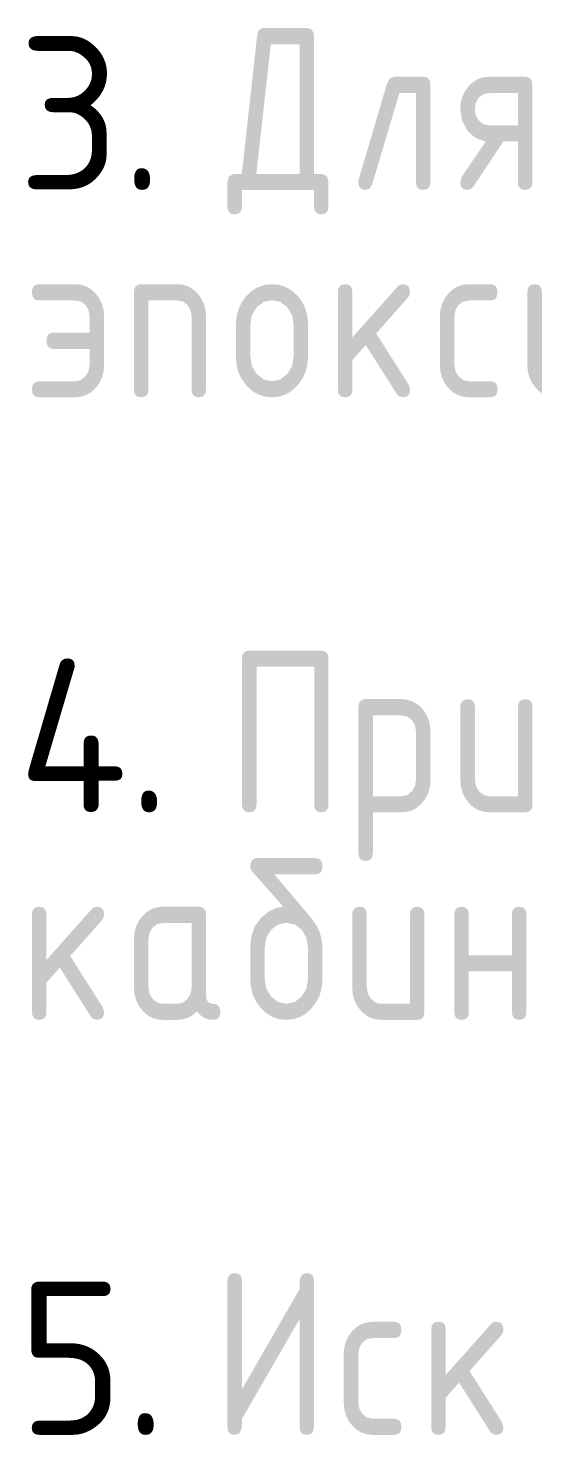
# Model space of a CAD drawing. Header units: millimetres. Extents: x 0 to 1189, y 0 to 841.
# Drawn here: x 990.09 to 999.53, y 114.16 to 140.48 of the extents above; entities that cross this region are included whole.
import ezdxf

# ---------------------------------------------------------------- set-up
doc = ezdxf.new("R2010")
doc.units = ezdxf.units.MM

msp = doc.modelspace()

# ---------------------------------------------------------------- hatches: boundary and pattern name
h = msp.add_hatch(color=7)
h.paths.add_polyline_path([(995.434795, 137.750784), (995.552066, 137.74975), (995.612287, 137.742515), (995.6836, 137.694835), (995.706544, 137.602507), (995.706544, 137.145549), (995.698061, 137.07899), (995.672576, 137.031448), (995.630037, 137.002922), (995.570394, 136.993414), (995.51107, 137.002922), (995.468695, 137.031448), (995.44327, 137.07899), (995.434795, 137.145549), (995.434795, 137.450371), (994.089279, 137.450371), (994.089279, 137.145549), (994.080804, 137.07899), (994.055379, 137.031448), (994.013004, 137.002922), (993.95368, 136.993414), (993.894037, 137.002922), (993.851498, 137.031448), (993.826013, 137.07899), (993.81753, 137.145549), (993.81753, 137.602507), (993.840887, 137.694835), (993.911787, 137.742515), (993.972008, 137.74975), (994.085971, 137.750784), (994.372052, 140.337637), (994.386031, 140.398727), (994.41112, 140.442299), (994.446854, 140.468404), (994.492768, 140.477094), (995.303055, 140.477094), (995.360381, 140.467586), (995.401584, 140.43906), (995.426458, 140.391518), (995.434795, 140.324959)])
h.paths.add_polyline_path([(995.167456, 137.750784), (995.167456, 140.172272), (994.628367, 140.172272), (994.357169, 137.750784)])
h = msp.add_hatch(color=7)
h.dxf.hatch_style = 2
h.paths.add_polyline_path([(996.940184, 139.567038), (997.478721, 139.567038), (997.538364, 139.55759), (997.580902, 139.529486), (997.606388, 139.483089), (997.614871, 139.418761), (997.614871, 137.598648), (997.606388, 137.532459), (997.580902, 137.486269), (997.538364, 137.459199), (997.478721, 137.450371), (997.419715, 137.459199), (997.377504, 137.486269), (997.352139, 137.532459), (997.343673, 137.598648), (997.343673, 139.262216), (997.034441, 139.262216), (996.525118, 137.551795), (996.480057, 137.475658), (996.401095, 137.450371), (996.341452, 137.45988), (996.298913, 137.488405), (996.273428, 137.535947), (996.264945, 137.602507), (996.273213, 137.64936), (996.804585, 139.444117), (996.857915, 139.53741)])
h = msp.add_hatch(color=7)
h.paths.add_polyline_path([(998.652039, 138.360428), (998.553975, 138.384543), (998.463661, 138.425195), (998.381823, 138.483211), (998.309183, 138.559416), (998.207002, 138.7449), (998.173033, 138.961803), (998.182955, 139.083967), (998.212721, 139.196621), (998.26233, 139.299767), (998.331783, 139.393405), (998.412846, 139.468672), (998.503625, 139.52301), (998.603705, 139.555953), (998.712673, 139.567038), (999.386809, 139.567038), (999.446452, 139.55759), (999.488991, 139.529486), (999.514476, 139.483089), (999.522959, 139.418761), (999.522959, 137.598648), (999.514476, 137.532459), (999.488991, 137.486269), (999.446452, 137.459199), (999.386809, 137.450371), (999.327803, 137.459199), (999.285592, 137.486269), (999.260228, 137.532459), (999.251761, 137.598648), (999.251761, 138.356569), (998.980012, 138.356569), (998.418324, 137.509902), (998.369335, 137.46422), (998.309183, 137.450371), (998.24954, 137.459199), (998.207002, 137.486269), (998.181517, 137.532459), (998.173033, 137.598648), (998.199492, 137.691803)])
h.paths.add_polyline_path([(998.444782, 138.961803), (998.464626, 138.845704), (998.524157, 138.745727), (998.61118, 138.679237), (998.712673, 138.656981), (999.251761, 138.656981), (999.251761, 139.262216), (998.712673, 139.262216), (998.607804, 139.240443), (998.520299, 139.177329), (998.464144, 139.079075)])
h = msp.add_hatch(color=7)
h.dxf.hatch_style = 2
h.paths.add_polyline_path([(991.237697, 134.476005), (990.562459, 134.476005), (990.505365, 134.485514), (990.464136, 134.514039), (990.439133, 134.561581), (990.430718, 134.628141), (990.439133, 134.6947), (990.464136, 134.742242), (990.505365, 134.770768), (990.562459, 134.780276), (991.237697, 134.780276), (991.237697, 135.08124), (991.218336, 135.198511), (991.162181, 135.296765), (991.074469, 135.361533), (990.969807, 135.381652), (990.295119, 135.381652), (990.235476, 135.391169), (990.192938, 135.419755), (990.167453, 135.467461), (990.158969, 135.534339), (990.167453, 135.600898), (990.192938, 135.64844), (990.235476, 135.676965), (990.295119, 135.686474), (990.969807, 135.686474), (991.078698, 135.675389), (991.178649, 135.642446), (991.269401, 135.588108), (991.350697, 135.512841), (991.419831, 135.419203), (991.469277, 135.316057), (991.498982, 135.203403), (991.508895, 135.08124), (991.508895, 134.175042), (991.498982, 134.051018), (991.469277, 133.93857), (991.419831, 133.836458), (991.350697, 133.74344), (991.269401, 133.666313), (991.178649, 133.612182), (991.078698, 133.580272), (990.969807, 133.569807), (990.295119, 133.569807), (990.235476, 133.578635), (990.192938, 133.605705), (990.167453, 133.651895), (990.158969, 133.718084), (990.167453, 133.784643), (990.192938, 133.832186), (990.235476, 133.860711), (990.295119, 133.87022), (990.969807, 133.87022), (991.072471, 133.892544), (991.157771, 133.959516), (991.217785, 134.057771), (991.237697, 134.175042)])
h = msp.add_hatch(color=7)
h.dxf.hatch_style = 2
h.paths.add_polyline_path([(992.067301, 133.718084), (992.067301, 135.538197), (992.075785, 135.602526), (992.10127, 135.648922), (992.143808, 135.677026), (992.203452, 135.686474), (992.878139, 135.686474), (992.98486, 135.675389), (993.084087, 135.642446), (993.175563, 135.588108), (993.259029, 135.512841), (993.328163, 135.419203), (993.377609, 135.316057), (993.407314, 135.203403), (993.417228, 135.08124), (993.417228, 133.718084), (993.408744, 133.651895), (993.383259, 133.605705), (993.340721, 133.578635), (993.281078, 133.569807), (993.222072, 133.578635), (993.179861, 133.605705), (993.154496, 133.651895), (993.14603, 133.718084), (993.14603, 135.08124), (993.126668, 135.198511), (993.070513, 135.296765), (992.982801, 135.361533), (992.878139, 135.381652), (992.339051, 135.381652), (992.339051, 133.718084), (992.330576, 133.651895), (992.305151, 133.605705), (992.262776, 133.578635), (992.203452, 133.569807), (992.143808, 133.578635), (992.10127, 133.605705), (992.075785, 133.651895)])
h = msp.add_hatch(color=7)
h.paths.add_polyline_path([(993.975634, 134.323319), (993.975634, 134.928553), (993.987778, 135.081059), (994.024416, 135.221317), (994.08586, 135.34969), (994.172418, 135.466539), (994.276012, 135.563226), (994.390148, 135.631904), (994.515032, 135.672883), (994.650872, 135.686474), (994.786635, 135.672943), (994.911391, 135.632386), (995.025501, 135.564853), (995.129327, 135.470398), (995.215799, 135.353798), (995.277053, 135.225107), (995.313502, 135.083599), (995.32556, 134.928553), (995.32556, 134.323319), (995.31283, 134.173362), (995.274986, 134.034413), (995.212544, 133.906522), (995.12602, 133.789742), (995.023563, 133.693056), (994.90953, 133.624378), (994.784956, 133.583398), (994.650872, 133.569807), (994.515032, 133.583398), (994.390148, 133.624378), (994.276012, 133.693056), (994.172418, 133.789742), (994.08586, 133.906522), (994.024416, 134.034413), (993.987778, 134.173362)])
h.paths.add_polyline_path([(995.054362, 134.327728), (995.054362, 134.932963), (995.025492, 135.106527), (994.937504, 135.254872), (994.806797, 135.353747), (994.650872, 135.386062), (994.494947, 135.353747), (994.364241, 135.254872), (994.276046, 135.106527), (994.247383, 134.932963), (994.247383, 134.327728), (994.276046, 134.150857), (994.364241, 134.005819), (994.494947, 133.904739), (994.650872, 133.87022), (994.806797, 133.904739), (994.937504, 134.005819), (995.025492, 134.152304)])
h = msp.add_hatch(color=7)
h.dxf.hatch_style = 2
h.paths.add_polyline_path([(996.155715, 134.69153), (997.004035, 135.64403), (997.045101, 135.676414), (997.097742, 135.686474), (997.157385, 135.677026), (997.199924, 135.648922), (997.225409, 135.602526), (997.233892, 135.538197), (997.223075, 135.480526), (997.192, 135.432364), (996.600546, 134.76374), (997.207434, 133.80683), (997.233892, 133.718084), (997.225409, 133.651895), (997.199924, 133.605705), (997.157385, 133.578635), (997.097742, 133.569807), (997.033043, 133.585586), (996.985294, 133.633197), (996.404313, 134.547663), (996.155715, 134.264339), (996.155715, 133.718084), (996.14724, 133.651895), (996.121815, 133.605705), (996.079441, 133.578635), (996.020116, 133.569807), (995.960473, 133.578635), (995.917935, 133.605705), (995.89245, 133.651895), (995.883966, 133.718084), (995.883966, 135.538197), (995.89245, 135.602526), (995.917935, 135.648922), (995.960473, 135.677026), (996.020116, 135.686474), (996.079441, 135.677026), (996.121815, 135.648922), (996.14724, 135.602526), (996.155715, 135.538197)])
h = msp.add_hatch(color=7)
h.dxf.hatch_style = 2
h.paths.add_polyline_path([(998.064047, 135.08124), (998.064047, 134.175042), (998.083891, 134.059424), (998.143422, 133.959516), (998.230446, 133.892544), (998.331938, 133.87022), (998.734876, 133.87022), (998.79452, 133.860711), (998.837058, 133.832186), (998.862543, 133.784643), (998.871027, 133.718084), (998.862543, 133.651895), (998.837058, 133.605705), (998.79452, 133.578635), (998.734876, 133.569807), (998.331938, 133.569807), (998.22297, 133.580272), (998.12289, 133.612182), (998.032111, 133.666313), (997.951048, 133.74344), (997.881595, 133.836458), (997.831986, 133.93857), (997.80222, 134.051018), (997.792298, 134.175042), (997.792298, 135.08124), (997.80222, 135.203403), (997.831986, 135.316057), (997.881595, 135.419203), (997.951048, 135.512841), (998.032111, 135.588108), (998.12289, 135.642446), (998.22297, 135.675389), (998.331938, 135.686474), (998.734876, 135.686474), (998.79452, 135.676965), (998.837058, 135.64844), (998.862543, 135.600898), (998.871027, 135.534339), (998.862543, 135.467461), (998.837058, 135.419755), (998.79452, 135.391169), (998.734876, 135.381652), (998.331938, 135.381652), (998.227069, 135.359879), (998.139564, 135.296765), (998.083409, 135.198511)])
h = msp.add_hatch(color=7)
h.dxf.hatch_style = 2
h.paths.add_polyline_path([(1000.779008, 135.538197), (1000.779008, 133.718084), (1000.770524, 133.651895), (1000.745039, 133.605705), (1000.702501, 133.578635), (1000.642857, 133.569807), (999.968721, 133.569807), (999.859753, 133.580272), (999.759673, 133.612182), (999.668894, 133.666313), (999.587831, 133.74344), (999.518378, 133.836458), (999.468769, 133.93857), (999.439003, 134.051018), (999.429081, 134.175042), (999.429081, 135.538197), (999.437565, 135.602526), (999.46305, 135.648922), (999.505588, 135.677026), (999.565232, 135.686474), (999.624556, 135.677026), (999.666931, 135.648922), (999.692356, 135.602526), (999.700831, 135.538197), (999.700831, 134.175042), (999.720674, 134.059424), (999.780206, 133.959516), (999.867229, 133.892544), (999.968721, 133.87022), (1000.50781, 133.87022), (1000.50781, 135.538197), (1000.516276, 135.602526), (1000.541641, 135.648922), (1000.583852, 135.677026), (1000.642857, 135.686474), (1000.702501, 135.677026), (1000.745039, 135.648922), (1000.770524, 135.602526)])
h = msp.add_hatch(color=7)
h.dxf.hatch_style = 2
h.paths.add_polyline_path([(994.226236, 128.831875), (995.575611, 128.831875), (995.632938, 128.822366), (995.674141, 128.793841), (995.699015, 128.746299), (995.707352, 128.679739), (995.707352, 125.953429), (995.699015, 125.88724), (995.674141, 125.84105), (995.632938, 125.81398), (995.575611, 125.805152), (995.516287, 125.81398), (995.473912, 125.84105), (995.448487, 125.88724), (995.440012, 125.953429), (995.440012, 128.527053), (994.361835, 128.527053), (994.361835, 125.953429), (994.35336, 125.88724), (994.327936, 125.84105), (994.285561, 125.81398), (994.226236, 125.805152), (994.166593, 125.81398), (994.124055, 125.84105), (994.09857, 125.88724), (994.090086, 125.953429), (994.090086, 128.679739), (994.09857, 128.746299), (994.124055, 128.793841), (994.166593, 128.822366)])
h = msp.add_hatch(color=7)
h.paths.add_polyline_path([(996.266738, 127.773541), (996.275221, 127.83787), (996.300706, 127.884267), (996.343245, 127.91237), (996.402888, 127.921818), (997.077575, 127.921818), (997.186466, 127.910734), (997.286417, 127.87779), (997.37717, 127.823452), (997.458465, 127.748185), (997.5276, 127.654548), (997.577045, 127.551402), (997.606751, 127.438747), (997.616664, 127.316584), (997.616664, 126.410386), (997.606751, 126.288223), (997.577045, 126.175568), (997.5276, 126.072422), (997.458465, 125.978784), (997.37717, 125.901657), (997.286417, 125.847526), (997.186466, 125.815616), (997.077575, 125.805152), (996.538487, 125.805152), (996.538487, 125.043372), (996.530012, 124.979044), (996.504587, 124.932647), (996.462212, 124.904543), (996.402888, 124.895095), (996.343245, 124.904543), (996.300706, 124.932647), (996.275221, 124.979044), (996.266738, 125.043372)])
h.paths.add_polyline_path([(996.538487, 127.616996), (996.538487, 126.105564), (997.077575, 126.105564), (997.180239, 126.127888), (997.26554, 126.194861), (997.325553, 126.293115), (997.345466, 126.410386), (997.345466, 127.316584), (997.326105, 127.433855), (997.26995, 127.532109), (997.182237, 127.596877), (997.077575, 127.616996)])
h = msp.add_hatch(color=7)
h.dxf.hatch_style = 2
h.paths.add_polyline_path([(999.525538, 127.773541), (999.525538, 125.953429), (999.517054, 125.88724), (999.491569, 125.84105), (999.449031, 125.81398), (999.389388, 125.805152), (998.715251, 125.805152), (998.606283, 125.815616), (998.506203, 125.847526), (998.415425, 125.901657), (998.334361, 125.978784), (998.264908, 126.071802), (998.215299, 126.173915), (998.185533, 126.286363), (998.175611, 126.410386), (998.175611, 127.773541), (998.184095, 127.83787), (998.20958, 127.884267), (998.252118, 127.91237), (998.311762, 127.921818), (998.371086, 127.91237), (998.413461, 127.884267), (998.438886, 127.83787), (998.447361, 127.773541), (998.447361, 126.410386), (998.467204, 126.294769), (998.526736, 126.194861), (998.613759, 126.127888), (998.715251, 126.105564), (999.25434, 126.105564), (999.25434, 127.773541), (999.262806, 127.83787), (999.288171, 127.884267), (999.330382, 127.91237), (999.389388, 127.921818), (999.449031, 127.91237), (999.491569, 127.884267), (999.517054, 127.83787)])
h = msp.add_hatch(color=7)
h.paths.add_polyline_path([(995.594507, 123.279806), (995.594507, 122.674571), (995.581777, 122.524615), (995.543933, 122.385665), (995.48149, 122.257775), (995.394967, 122.140995), (995.29251, 122.044308), (995.178477, 121.97563), (995.053902, 121.934651), (994.919819, 121.92106), (994.783979, 121.934651), (994.659094, 121.97563), (994.544958, 122.044308), (994.441364, 122.140995), (994.354806, 122.257775), (994.293363, 122.385665), (994.256724, 122.524615), (994.244581, 122.674571), (994.244581, 123.284215), (994.2665, 123.495193), (994.332293, 123.677232), (994.44201, 123.829918), (994.595705, 123.952839), (994.733715, 124.017607), (994.863044, 124.037727), (994.271039, 124.706351), (994.250988, 124.741491), (994.244581, 124.795648), (994.253064, 124.862207), (994.278549, 124.909749), (994.321087, 124.938275), (994.380731, 124.947783), (995.462766, 124.947783), (995.51986, 124.938275), (995.561089, 124.909749), (995.586092, 124.862207), (995.594507, 124.795648), (995.586092, 124.72877), (995.561089, 124.681064), (995.51986, 124.652478), (995.462766, 124.642961), (994.69327, 124.642961), (995.372367, 123.843148), (995.468933, 123.710477), (995.538421, 123.572639), (995.580416, 123.429219)])
h.paths.add_polyline_path([(995.323309, 122.678981), (995.323309, 123.284215), (995.294439, 123.457779), (995.206451, 123.606125), (995.075744, 123.704999), (994.919819, 123.737314), (994.763894, 123.704999), (994.633187, 123.606125), (994.544993, 123.457779), (994.51633, 123.284215), (994.51633, 122.678981), (994.544993, 122.50211), (994.633187, 122.357071), (994.763894, 122.255992), (994.919819, 122.221472), (995.075744, 122.255992), (995.206451, 122.357071), (995.294439, 122.503557)])
h = msp.add_hatch(color=7)
h.dxf.hatch_style = 2
h.paths.add_polyline_path([(990.430718, 123.042783), (991.279039, 123.995283), (991.320104, 124.027667), (991.372745, 124.037727), (991.432388, 124.028278), (991.474927, 124.000175), (991.500412, 123.953778), (991.508895, 123.88945), (991.498078, 123.831779), (991.467003, 123.783616), (990.875549, 123.114992), (991.482437, 122.158082), (991.508895, 122.069337), (991.500412, 122.003148), (991.474927, 121.956958), (991.432388, 121.929888), (991.372745, 121.92106), (991.308046, 121.936838), (991.260297, 121.98445), (990.679316, 122.898916), (990.430718, 122.615591), (990.430718, 122.069337), (990.422243, 122.003148), (990.396819, 121.956958), (990.354444, 121.929888), (990.295119, 121.92106), (990.235476, 121.929888), (990.192938, 121.956958), (990.167453, 122.003148), (990.158969, 122.069337), (990.158969, 123.88945), (990.167453, 123.953778), (990.192938, 124.000175), (990.235476, 124.028278), (990.295119, 124.037727), (990.354444, 124.028278), (990.396819, 124.000175), (990.422243, 123.953778), (990.430718, 123.88945)])
h = msp.add_hatch(color=7)
h.paths.add_polyline_path([(993.146614, 123.732905), (992.607526, 123.732905), (992.502657, 123.711132), (992.415152, 123.648017), (992.358997, 123.549763), (992.339635, 123.432492), (992.339635, 122.526294), (992.359479, 122.410677), (992.41901, 122.310769), (992.506033, 122.243796), (992.607526, 122.221472), (992.878724, 122.221472), (992.981388, 122.243796), (993.066688, 122.310769), (993.126702, 122.409023), (993.146614, 122.526294)])
h.paths.add_polyline_path([(993.685152, 122.069337), (993.676814, 122.003148), (993.651941, 121.956958), (993.610738, 121.929888), (993.553411, 121.92106), (993.462306, 121.930637), (993.380605, 121.959645), (993.308, 122.008496), (993.244179, 122.077605), (993.164443, 122.008496), (993.077161, 121.959645), (992.982025, 121.930637), (992.878724, 121.92106), (992.607526, 121.92106), (992.498557, 121.931524), (992.398477, 121.963435), (992.307699, 122.017566), (992.226636, 122.094693), (992.157183, 122.18771), (992.107574, 122.289823), (992.077808, 122.402271), (992.067886, 122.526294), (992.067886, 123.432492), (992.077808, 123.554655), (992.107574, 123.66731), (992.157183, 123.770456), (992.226636, 123.864094), (992.307699, 123.93936), (992.398477, 123.993698), (992.498557, 124.026642), (992.607526, 124.037727), (993.281662, 124.037727), (993.341305, 124.028278), (993.383844, 124.000175), (993.409329, 123.953778), (993.417812, 123.88945), (993.417812, 122.374159), (993.426287, 122.307281), (993.451712, 122.259575), (993.494087, 122.230989), (993.553411, 122.221472), (993.610738, 122.211964), (993.651941, 122.183438), (993.676814, 122.135896)])
h = msp.add_hatch(color=7)
h.dxf.hatch_style = 2
h.paths.add_polyline_path([(997.503424, 123.88945), (997.503424, 122.069337), (997.49494, 122.003148), (997.469455, 121.956958), (997.426917, 121.929888), (997.367273, 121.92106), (996.693137, 121.92106), (996.584169, 121.931524), (996.484089, 121.963435), (996.39331, 122.017566), (996.312247, 122.094693), (996.242794, 122.18771), (996.193185, 122.289823), (996.163419, 122.402271), (996.153497, 122.526294), (996.153497, 123.88945), (996.161981, 123.953778), (996.187466, 124.000175), (996.230004, 124.028278), (996.289648, 124.037727), (996.348972, 124.028278), (996.391347, 124.000175), (996.416772, 123.953778), (996.425246, 123.88945), (996.425246, 122.526294), (996.44509, 122.410677), (996.504621, 122.310769), (996.591645, 122.243796), (996.693137, 122.221472), (997.232226, 122.221472), (997.232226, 123.88945), (997.240692, 123.953778), (997.266056, 124.000175), (997.308268, 124.028278), (997.367273, 124.037727), (997.426917, 124.028278), (997.469455, 124.000175), (997.49494, 123.953778)])
h = msp.add_hatch(color=7)
h.dxf.hatch_style = 2
h.paths.add_polyline_path([(998.334163, 122.827258), (998.334163, 122.069337), (998.325688, 122.003148), (998.300264, 121.956958), (998.257889, 121.929888), (998.198564, 121.92106), (998.138921, 121.929888), (998.096383, 121.956958), (998.070898, 122.003148), (998.062414, 122.069337), (998.062414, 123.88945), (998.070898, 123.953778), (998.096383, 124.000175), (998.138921, 124.028278), (998.198564, 124.037727), (998.257889, 124.028278), (998.300264, 124.000175), (998.325688, 123.953778), (998.334163, 123.88945), (998.334163, 123.131529), (999.141142, 123.131529), (999.141142, 123.88945), (999.149609, 123.953778), (999.174973, 124.000175), (999.217184, 124.028278), (999.27619, 124.037727), (999.335833, 124.028278), (999.378372, 124.000175), (999.403857, 123.953778), (999.41234, 123.88945), (999.41234, 122.069337), (999.403857, 122.003148), (999.378372, 121.956958), (999.335833, 121.929888), (999.27619, 121.92106), (999.217184, 121.929888), (999.174973, 121.956958), (999.149609, 122.003148), (999.141142, 122.069337), (999.141142, 122.827258)])
h = msp.add_hatch(color=7)
h.dxf.hatch_style = 2
h.paths.add_polyline_path([(995.303055, 117.183127), (995.360381, 117.173619), (995.401584, 117.145093), (995.426458, 117.097551), (995.434795, 117.030992), (995.434795, 114.304681), (995.426458, 114.238492), (995.401584, 114.192302), (995.360381, 114.165232), (995.303055, 114.156404), (995.24373, 114.165232), (995.201356, 114.192302), (995.175931, 114.238492), (995.167456, 114.304681), (995.167456, 116.323783), (994.089279, 114.456817), (994.086592, 114.327143), (994.077703, 114.257828), (994.035535, 114.181691), (993.95368, 114.156404), (993.894037, 114.165232), (993.851498, 114.192302), (993.826013, 114.238492), (993.81753, 114.304681), (993.81753, 117.030992), (993.826013, 117.097551), (993.851498, 117.145093), (993.894037, 117.173619), (993.95368, 117.183127), (994.013004, 117.173619), (994.055379, 117.145093), (994.080804, 117.097551), (994.089279, 117.030992), (994.089279, 115.011339), (995.167456, 116.882715), (995.16842, 117.010184), (995.175173, 117.077294), (995.217823, 117.157289)])
h = msp.add_hatch(color=7)
h.dxf.hatch_style = 2
h.paths.add_polyline_path([(996.265598, 115.667837), (996.265598, 114.761639), (996.285442, 114.646021), (996.344973, 114.546113), (996.431996, 114.479141), (996.533489, 114.456817), (996.936427, 114.456817), (996.99607, 114.447308), (997.038608, 114.418783), (997.064094, 114.37124), (997.072577, 114.304681), (997.064094, 114.238492), (997.038608, 114.192302), (996.99607, 114.165232), (996.936427, 114.156404), (996.533489, 114.156404), (996.42452, 114.166869), (996.32444, 114.198779), (996.233662, 114.25291), (996.152599, 114.330037), (996.083146, 114.423055), (996.033536, 114.525167), (996.003771, 114.637615), (995.993849, 114.761639), (995.993849, 115.667837), (996.003771, 115.79), (996.033536, 115.902654), (996.083146, 116.0058), (996.152599, 116.099438), (996.233662, 116.174705), (996.32444, 116.229043), (996.42452, 116.261986), (996.533489, 116.273071), (996.936427, 116.273071), (996.99607, 116.263562), (997.038608, 116.235037), (997.064094, 116.187495), (997.072577, 116.120936), (997.064094, 116.054058), (997.038608, 116.006352), (996.99607, 115.977766), (996.936427, 115.968249), (996.533489, 115.968249), (996.42862, 115.946476), (996.341114, 115.883362), (996.284959, 115.785108)])
h = msp.add_hatch(color=7)
h.dxf.hatch_style = 2
h.paths.add_polyline_path([(997.90259, 115.278127), (998.750911, 116.230627), (998.791976, 116.263011), (998.844617, 116.273071), (998.90426, 116.263623), (998.946799, 116.235519), (998.972284, 116.189123), (998.980767, 116.124794), (998.96995, 116.067123), (998.938875, 116.018961), (998.347421, 115.350337), (998.954309, 114.393427), (998.980767, 114.304681), (998.972284, 114.238492), (998.946799, 114.192302), (998.90426, 114.165232), (998.844617, 114.156404), (998.779918, 114.172183), (998.732169, 114.219794), (998.151188, 115.13426), (997.90259, 114.850936), (997.90259, 114.304681), (997.894115, 114.238492), (997.868691, 114.192302), (997.826316, 114.165232), (997.766991, 114.156404), (997.707348, 114.165232), (997.66481, 114.192302), (997.639325, 114.238492), (997.630841, 114.304681), (997.630841, 116.124794), (997.639325, 116.189123), (997.66481, 116.235519), (997.707348, 116.263623), (997.766991, 116.273071), (997.826316, 116.263623), (997.868691, 116.235519), (997.894115, 116.189123), (997.90259, 116.124794)])

# ---------------------------------------------------------------- texts
at = {"color": 7, "char_height": 2.868995, "attachment_point": 1}
for s, insert in [('{\\fGOSTCommon|b0|i0|c0;3. }', (989.891651, 140.319372)), ('{\\fGOSTCommon|b0|i0|c0;4. }', (989.891651, 128.67414)), ('{\\fGOSTCommon|b0|i0|c0;5. }', (989.891651, 117.025393))]:
    msp.add_mtext(s, dxfattribs=dict(at, insert=insert))

doc.saveas('drawing.dxf')
